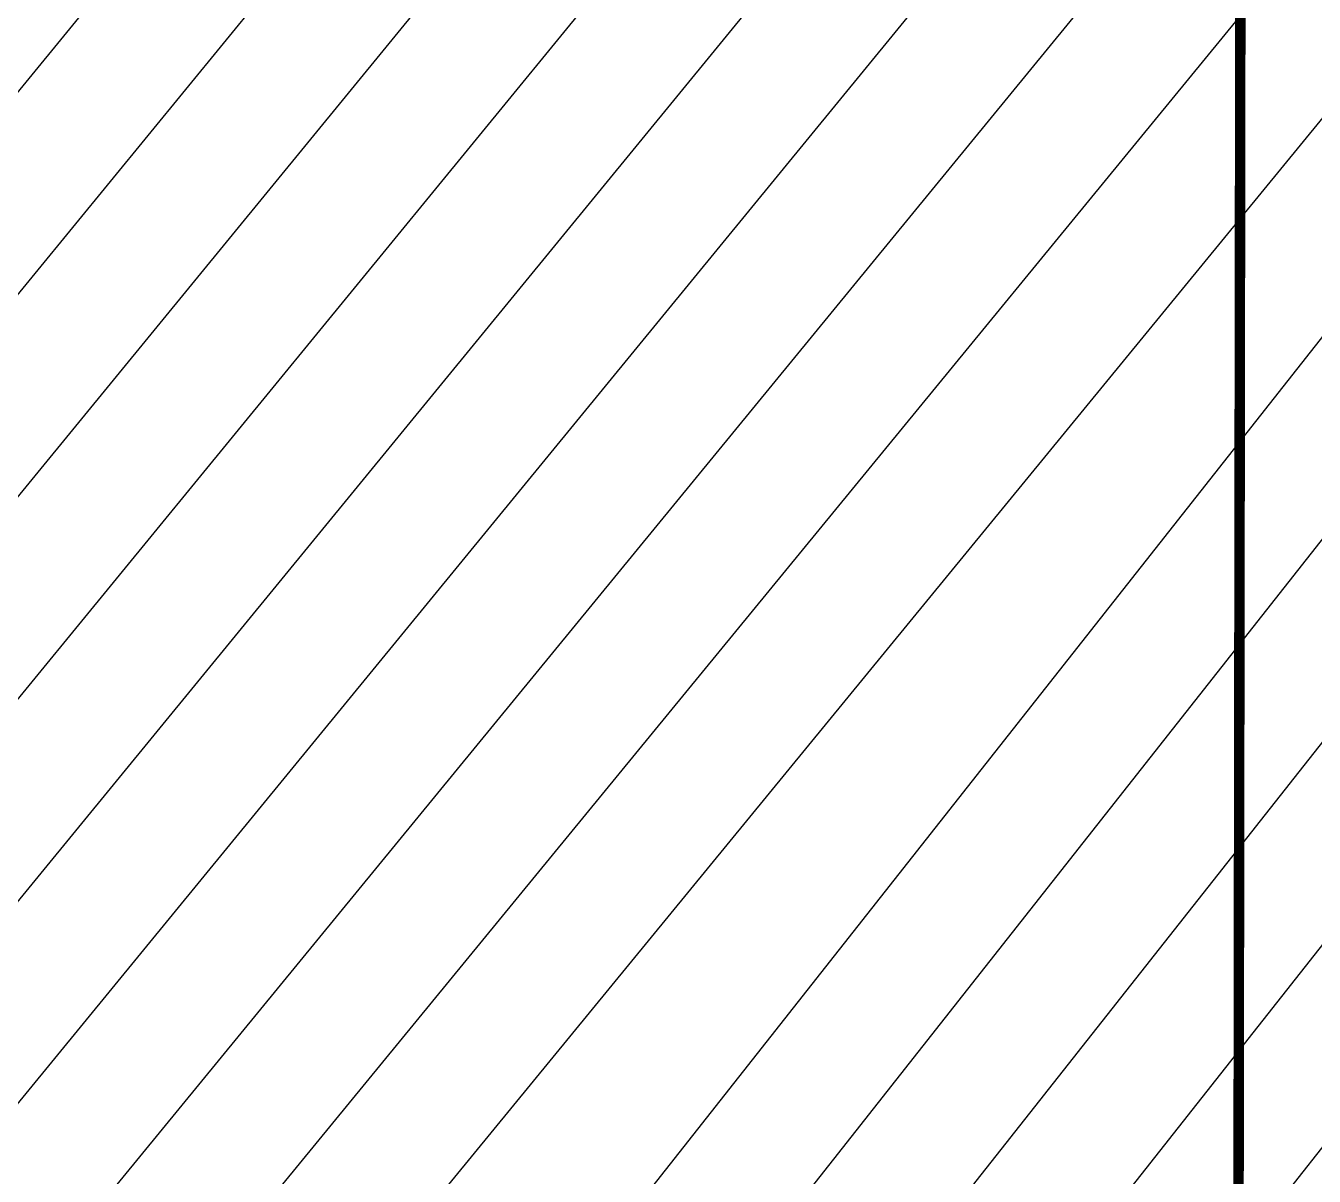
# Model space of a CAD drawing. Header units: centimetres. Extents: x -6122352 to 7132207, y -1694241 to 1947892.
# Drawn here: x 195163 to 197624, y -98874 to -96676 of the extents above; entities that cross this region are included whole.
import ezdxf

# ---------------------------------------------------------------- set-up
doc = ezdxf.new("R2010")
doc.units = ezdxf.units.CM
doc.header["$MEASUREMENT"] = 0
for name, pattern in [('2. HG-ST XR COL 3A (5V 7V 9V 11V - GF (4M & 5D-E)$0$HIDDEN', [0.375, 0.25, -0.125]), ('DASHED2', [0.375, 0.25, -0.125]), ('XR-AR-END-SETTING OUT PLAN$0$23585-XR-AR-END-GROUND FLOOR$0$23261-XR-AR-SI-GF$0$HIDDEN', [0.375, 0.25, -0.125]), ('XR-AR-END-SETTING OUT PLAN$0$23585-XR-AR-END-GROUND FLOOR$0$XR-END-GROUND FLOOR PLAN$0$xf_6a1$0$DASHED', [0.75, 0.5, -0.25])]:
    doc.linetypes.add(name, pattern=pattern)
for name, color, linetype, lineweight in [('@ Foundations', 4, 'DASHED2', 50), ('XR-AR-END-SETTING OUT PLAN$0$23585-XR-AR-END-GROUND FLOOR$0$A-EQUP-KITN-PLAN', 202, 'Continuous', 9), ('XR-AR-END-SETTING OUT PLAN$0$23585-XR-AR-END-GROUND FLOOR$0$A-FLOR-OVHD', 9, 'XR-AR-END-SETTING OUT PLAN$0$23585-XR-AR-END-GROUND FLOOR$0$23261-XR-AR-SI-GF$0$HIDDEN', 15), ('XR-AR-END-SETTING OUT PLAN$0$23585-XR-AR-END-GROUND FLOOR$0$A-WALL', 7, 'Continuous', 30)]:
    doc.layers.add(name, color=color, linetype=linetype, lineweight=lineweight)
doc.layers.add('@MI-REF LAYER', color=7, linetype='Continuous')
doc.layers.add('B_TH_8', color=7, linetype='Continuous')

# ---------------------------------------------------------------- blocks, each defined once
blk = doc.blocks.new('XR-AR-END-SETTING OUT PLAN')
at = {"layer": 'XR-AR-END-SETTING OUT PLAN$0$23585-XR-AR-END-GROUND FLOOR$0$A-EQUP-KITN-PLAN', "color": 8}
for p, q in [((3650.109346702695, 14099.99880218506), (5250.113769307733, 14099.9988026619)), ((3650.1093467623, 13849.9988026619), (3650.109346702695, 14099.99880218506)), ((5250.113769546151, 13849.99880218506), (5250.113769307733, 14099.9988026619)), ((3650.109004810452, 13749.9988026619), (5250.113769248128, 13749.9988026619)), ((3850.109238997102, 11100.00033140182), (3850.107901349664, 13149.99880361557)), ((5650.107139065862, 13149.99880218506), (3850.107901349664, 13149.99880361557))]:
    blk.add_line(p, q, dxfattribs=at)
at = {"layer": 'XR-AR-END-SETTING OUT PLAN$0$23585-XR-AR-END-GROUND FLOOR$0$A-EQUP-KITN-PLAN', "color": 8, "linetype": 'XR-AR-END-SETTING OUT PLAN$0$23585-XR-AR-END-GROUND FLOOR$0$XR-END-GROUND FLOOR PLAN$0$xf_6a1$0$DASHED'}
blk.add_line((3650.110123351216, 12899.99910211563), (3650.107762530446, 13849.9988026619), dxfattribs=at)
at = {"layer": 'XR-AR-END-SETTING OUT PLAN$0$23585-XR-AR-END-GROUND FLOOR$0$A-FLOR-OVHD', "color": 8, "ltscale": 5}
for p, q in [((5250.252145186067, 13849.9988026619), (3650.247722819448, 13849.99880218506)), ((5250.113769248128, 13749.9988026619), (3650.10934664309, 13749.99880218506)), ((5650.107102051377, 12949.99724912643), (5650.107101693749, 11300.00188589096)), ((5750.105340138078, 12949.99724960327), (5750.107102289796, 11300.00188541412))]:
    blk.add_line(p, q, dxfattribs=at)
at = {"layer": 'XR-AR-END-SETTING OUT PLAN$0$23585-XR-AR-END-GROUND FLOOR$0$A-WALL', "color": 8}
blk.add_lwpolyline([(5250.089069798589, 13749.99880170822), (5250.089070156217, 13849.99880313873), (5750.107358172536, 13849.99880313873), (5750.105340138078, 12949.99724960327), (5650.107102051377, 12949.99724912643), (5650.107250109315, 13749.99880218506)], close=True, dxfattribs=at)
blk = doc.blocks.new('END UNIT')
at = {"xscale": 0.001, "yscale": 0.001, "zscale": 0.001}
blk.add_blockref('XR-AR-END-SETTING OUT PLAN', (-9.150201729830158, 0), dxfattribs=at)
blk = doc.blocks.new('TH_8')
blk.add_blockref('END UNIT', (495802.3053798382, 2769197.479078153))
blk = doc.blocks.new('A$Ca7ad59d2')
at = {"layer": 'B_TH_8', "xscale": 1.000018136216304, "yscale": 1.000018136216304, "zscale": 1.000018136216304}
blk.add_blockref('TH_8', (-495803.6470986201, -2769248.051850634), dxfattribs=at)
blk = doc.blocks.new('A$Cac0110ba')
at = {"rotation": 227.5015136760979}
blk.add_blockref('A$Ca7ad59d2', (28.54929658252513, 57.49132066033781), dxfattribs=at)
at = {"layer": '@ Foundations', "linetype": 'DASHED2', "ltscale": 25}
blk.add_lwpolyline([(35.5161456905189, 47.47953366721049), (37.5068426890648, 45.65549269830808), (38.92554122110596, 47.20381258614361), (36.93484422256006, 49.02785355551168)], close=True, dxfattribs=at)
blk = doc.blocks.new('M3 REF WITH TABLES')
at = {"color": 1, "const_width": 0.01999999999999999}
blk.add_lwpolyline([(132.5558353295783, 144.6112490873784), (132.6587225483381, 139.431812572293), (142.4218501051073, 130.4623964391649), (142.1717693423852, 130.1856157686561), (142.4218501051073, 130.4623964391649), (144.8066204876523, 128.3035421972163), (150.1558622602024, 128.4961073896848)], dxfattribs=at)

msp = doc.modelspace()

# ---------------------------------------------------------------- block references
at = {"color": 94, "linetype": '2. HG-ST XR COL 3A (5V 7V 9V 11V - GF (4M & 5D-E)$0$HIDDEN', "xscale": 1000, "yscale": 1000, "zscale": 1000, "rotation": 312.4883110972302}
msp.add_blockref('A$Cac0110ba', (138098.2151797014, -102612.8341626052), dxfattribs=at)

# ---------------------------------------------------------------- next in the draw order: wipeouts: each hides what was drawn before it
at = {"color": 10}
msp.add_wipeout([(198275.3921904103, -104256.67465484346), (198277.6024852933, -89983.15121534048), (137973.99123918772, -89974.4610474222), (137971.62205373496, -104245.95954391618), (144221.7361697793, -104247.34826951602), (144221.90594372264, -103946.4486329037), (192025.46282542183, -103955.05220550337), (192025.4153281002, -104255.68871988932), (198276.69141260552, -104256.69244835054)], dxfattribs=at).dxf.layer = '@MI-REF LAYER'

# ---------------------------------------------------------------- next in the draw order: hatches: boundary and pattern name
at = {"layer": '@MI-REF LAYER'}
h = msp.add_hatch(dxfattribs=at)
h.set_pattern_fill('ANSI31', color=256, scale=1999.999998458916, angle=-173.2764582181798)
h.set_pattern_definition([(231.7235417818202, (2377424248.388937, 1503992843.986378), (196.2577398699116, -154.8641322089669), [])])
h.paths.add_polyline_path([(137973.3174367756, -89974.4609193851), (137971.622053516, -104245.9595442412), (144221.736170091, -104247.348269231), (144221.9059435594, -103946.4486329976), (192026.7673076355, -103954.9571009299), (192026.7198083964, -104255.6097373551), (198276.6966703817, -104256.5971348351), (198278.9011911725, -89983.05610956397)])

# ---------------------------------------------------------------- next in the draw order: linework, layer by layer
at = {"layer": '@MI-REF LAYER', "color": 1, "const_width": 20}
msp.add_lwpolyline([(201245.5811576226, -84521.40911758352), (197495.6789529275, -88095.67573450047), (197475.8952565882, -101353.454359305), (197102.878500574, -101355.9895483567), (197475.8952565882, -101353.454359305), (197494.6909813818, -104570.1962103357), (201249.78069571, -108384.7433829229)], dxfattribs=at)

# ---------------------------------------------------------------- next in the draw order: block references
at = {"layer": '@MI-REF LAYER', "xscale": 1000, "yscale": 1000, "zscale": 1000, "rotation": 312.4882889992022}
msp.add_blockref('M3 REF WITH TABLES', (5073.57098191743, -84448.84299303715), dxfattribs=at)

doc.saveas('drawing.dxf')
